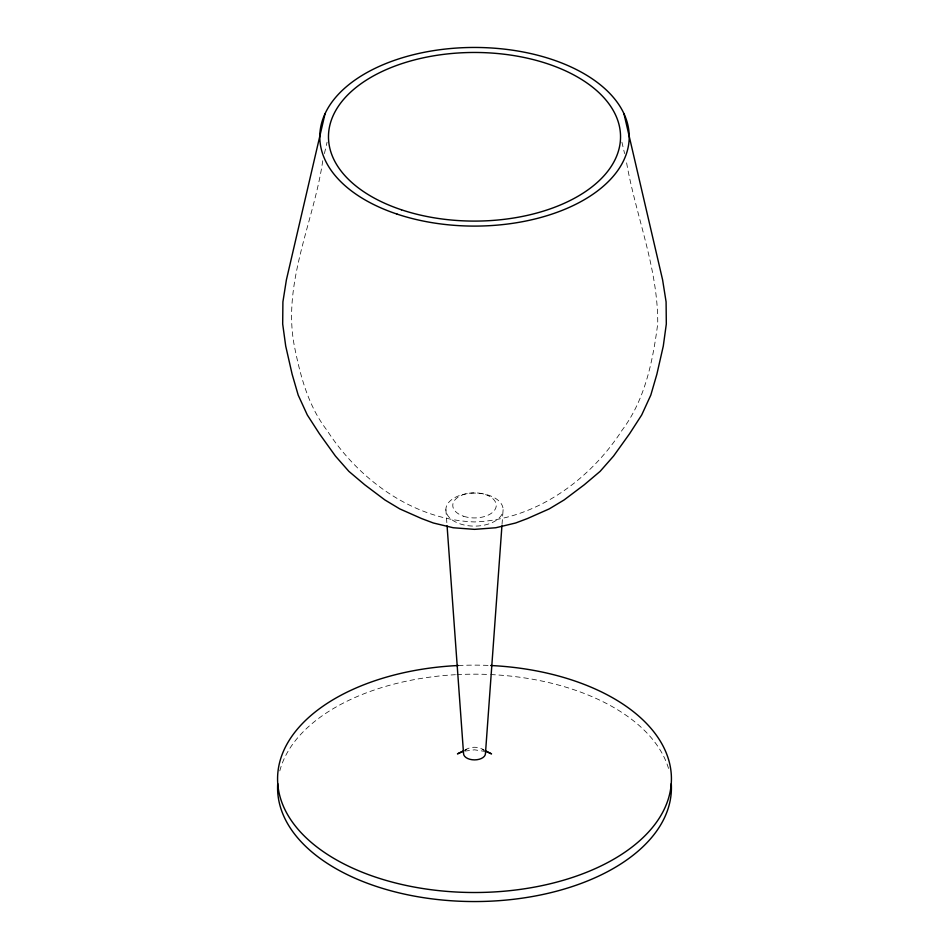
<?xml version="1.0" encoding="UTF-8"?>
<svg xmlns="http://www.w3.org/2000/svg" width="949" height="949" viewBox="0 0 949 949"><rect width="100%" height="100%" fill="white"/><g stroke="black" fill="none" stroke-linecap="round" stroke-linejoin="round"><path stroke-width="0.71" stroke-dasharray="4.75 3.56" d="M502.033 524.382L503.112 509.601A28.612 16.513 0 0 0 460.194 495.295A28.612 16.513 0 0 0 460.194 523.907A28.612 16.513 0 0 0 503.112 509.601M322.755 160.737C313.917 221.805 282.363 282.47 294.226 345.306C300.157 375.246 307.974 405.686 326.978 430.288C359.066 480.158 413.811 519.838 474.5 521.938C535.189 519.838 589.934 480.158 622.022 430.288C645.142 399.659 652.841 361.011 657.728 323.787C658.155 268.033 635.474 215.138 626.245 160.737M324.416 153.584L327.097 142.136M464.429 750.303L466.766 749.105M464.773 751.122L474.5 749.817L486.552 751.679M482.234 749.105L484.571 750.303M621.903 142.136L624.584 153.584M445.888 509.601L446.967 524.382M279.789 770.908A196.918 113.69 0 0 1 455.413 674.703M456.896 674.632A196.918 113.69 0 0 1 489.162 674.49M490.633 674.561A196.918 113.69 0 0 1 669.211 770.908M465.022 750.41A10.949 6.323 0 0 1 483.978 750.41M458.367 665.51A196.918 113.69 0 0 1 490.633 665.51M463.634 516.256A21.744 12.551 0 0 0 496.244 505.39A21.744 12.551 0 0 0 463.634 494.524A21.744 12.551 0 0 0 463.634 516.256"/><path stroke-width="1.42" d="M501.926 525.865L485.449 753.577A10.949 6.323 0 0 1 474.5 759.888A10.949 6.323 0 0 1 463.551 753.577L447.074 525.865M325.056 113.655L286.396 279.86L282.909 301.877L282.683 324.012L285.708 346.053L292.138 374.262L298.188 395.092L307.298 414.962L319.398 433.705L335.436 456.066L348.864 471.356L364.748 484.785L384.891 499.945L399.754 508.889L421.641 518.581L433.396 523.006L453.219 527.751L474.5 529.364L495.781 527.751L515.604 523.006L527.359 518.581L549.246 508.889L564.109 499.945L584.252 484.785L600.136 471.356L613.564 456.066L629.602 433.705L641.702 414.962L650.812 395.092L656.862 374.262L663.292 346.053L666.317 324.012L666.091 301.877L662.604 279.86L623.944 113.655M463.266 750.896L457.454 753.886L462.448 751.679M486.552 751.679L491.546 753.886L485.734 750.896M490.633 665.51A196.918 113.69 0 0 1 642.283 838.335A196.918 113.69 0 0 1 306.717 838.335A196.918 113.69 0 0 1 458.367 665.51M671.275 783.637A196.918 113.69 0 0 1 474.5 901.55A196.918 113.69 0 0 1 277.725 783.637M401.486 209.8A146.039 84.319 0 0 0 620.539 136.775A146.039 84.319 0 0 0 401.486 63.761A146.039 84.319 0 0 0 401.486 209.8M397.145 214.13A154.723 89.325 0 0 0 629.223 136.775A154.723 89.325 0 0 0 397.145 59.419A154.723 89.325 0 0 0 397.145 214.13"/></g></svg>
